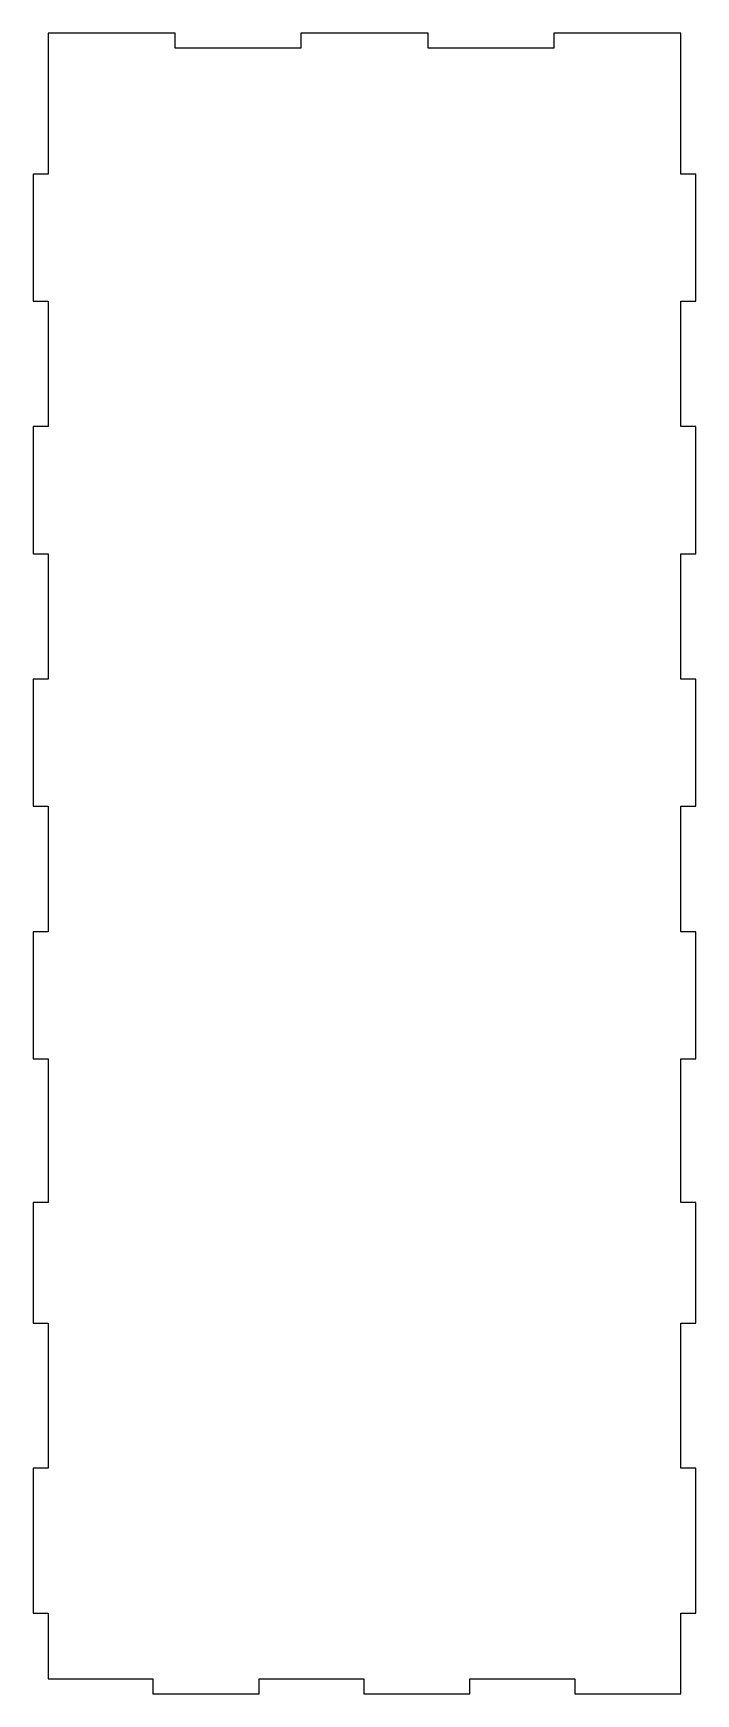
# Model space of a CAD drawing. Header units: millimetres. Extents: x -67 to 67, y -2 to 335.
import ezdxf

# ---------------------------------------------------------------- set-up
doc = ezdxf.new("R2010")
doc.units = ezdxf.units.MM

msp = doc.modelspace()

# ---------------------------------------------------------------- linework, layer by layer
at = {"color": 7, "linetype": 'Continuous', "lineweight": 25}
for p, q in [((-64.15, 335.26), (-64.15, 306.7)), ((-38.37, 335.26), (-64.15, 335.26)), ((-38.37, 332.26), (-38.37, 335.26)), ((-12.89, 335.26), (-12.89, 332.26)), ((12.89, 335.26), (-12.89, 335.26)), ((12.89, 332.26), (12.89, 335.26)), ((38.37, 335.26), (38.37, 332.26)), ((64.15, 335.26), (38.37, 335.26)), ((64.15, 306.7), (64.15, 335.26)), ((-12.89, 332.26), (-38.37, 332.26)), ((38.37, 332.26), (12.89, 332.26)), ((-67.15, 306.7), (-67.15, 280.93)), ((-64.15, 306.7), (-67.15, 306.7)), ((67.15, 306.7), (64.15, 306.7)), ((67.15, 280.93), (67.15, 306.7)), ((-67.15, 280.93), (-64.15, 280.93)), ((-64.15, 280.93), (-64.15, 255.47)), ((64.15, 280.93), (67.15, 280.93)), ((64.15, 255.47), (64.15, 280.93)), ((-67.15, 255.47), (-67.15, 229.71)), ((-64.15, 255.47), (-67.15, 255.47)), ((67.15, 255.47), (64.15, 255.47)), ((67.15, 229.71), (67.15, 255.47)), ((-67.15, 229.71), (-64.15, 229.71)), ((-64.15, 229.71), (-64.15, 204.24)), ((64.15, 229.71), (67.15, 229.71)), ((64.15, 204.24), (64.15, 229.71)), ((-67.15, 204.24), (-67.15, 178.48)), ((-64.15, 204.24), (-67.15, 204.24)), ((67.15, 204.24), (64.15, 204.24)), ((67.15, 178.48), (67.15, 204.24)), ((-67.15, 178.48), (-64.15, 178.48)), ((-64.15, 178.48), (-64.15, 153.02)), ((64.15, 178.48), (67.15, 178.48)), ((64.15, 153.02), (64.15, 178.48)), ((-67.15, 153.02), (-67.15, 127.26)), ((-64.15, 153.02), (-67.15, 153.02)), ((67.15, 153.02), (64.15, 153.02)), ((67.15, 127.26), (67.15, 153.02)), ((-67.15, 127.26), (-64.15, 127.26)), ((-64.15, 127.26), (-64.15, 98.12)), ((64.15, 127.26), (67.15, 127.26)), ((64.15, 98.12), (64.15, 127.26)), ((-67.15, 98.12), (-67.15, 73.67)), ((-64.15, 98.12), (-67.15, 98.12)), ((67.15, 98.12), (64.15, 98.12)), ((67.15, 73.67), (67.15, 98.12)), ((-67.15, 73.67), (-64.15, 73.67)), ((-64.15, 73.67), (-64.15, 44.27)), ((64.15, 73.67), (67.15, 73.67)), ((64.15, 44.27), (64.15, 73.67)), ((-67.15, 44.27), (-67.15, 14.83)), ((-64.15, 44.27), (-67.15, 44.27)), ((67.15, 44.27), (64.15, 44.27)), ((67.15, 14.83), (67.15, 44.27)), ((-67.15, 14.83), (-64.15, 14.83)), ((-64.15, 14.83), (-64.15, 1.5)), ((64.15, 14.83), (67.15, 14.83)), ((64.15, -1.5), (64.15, 14.83)), ((-64.15, 1.5), (-42.92, 1.5)), ((-42.92, 1.5), (-42.92, -1.5)), ((-21.38, 1.5), (-0.15, 1.5)), ((-21.38, -1.5), (-21.38, 1.5)), ((-0.15, 1.5), (-0.15, -1.5)), ((21.38, 1.5), (42.62, 1.5)), ((21.38, -1.5), (21.38, 1.5)), ((42.62, 1.5), (42.62, -1.5)), ((-42.92, -1.5), (-21.38, -1.5)), ((-0.15, -1.5), (21.38, -1.5)), ((42.62, -1.5), (64.15, -1.5))]:
    msp.add_line(p, q, dxfattribs=at)

doc.saveas('drawing.dxf')
